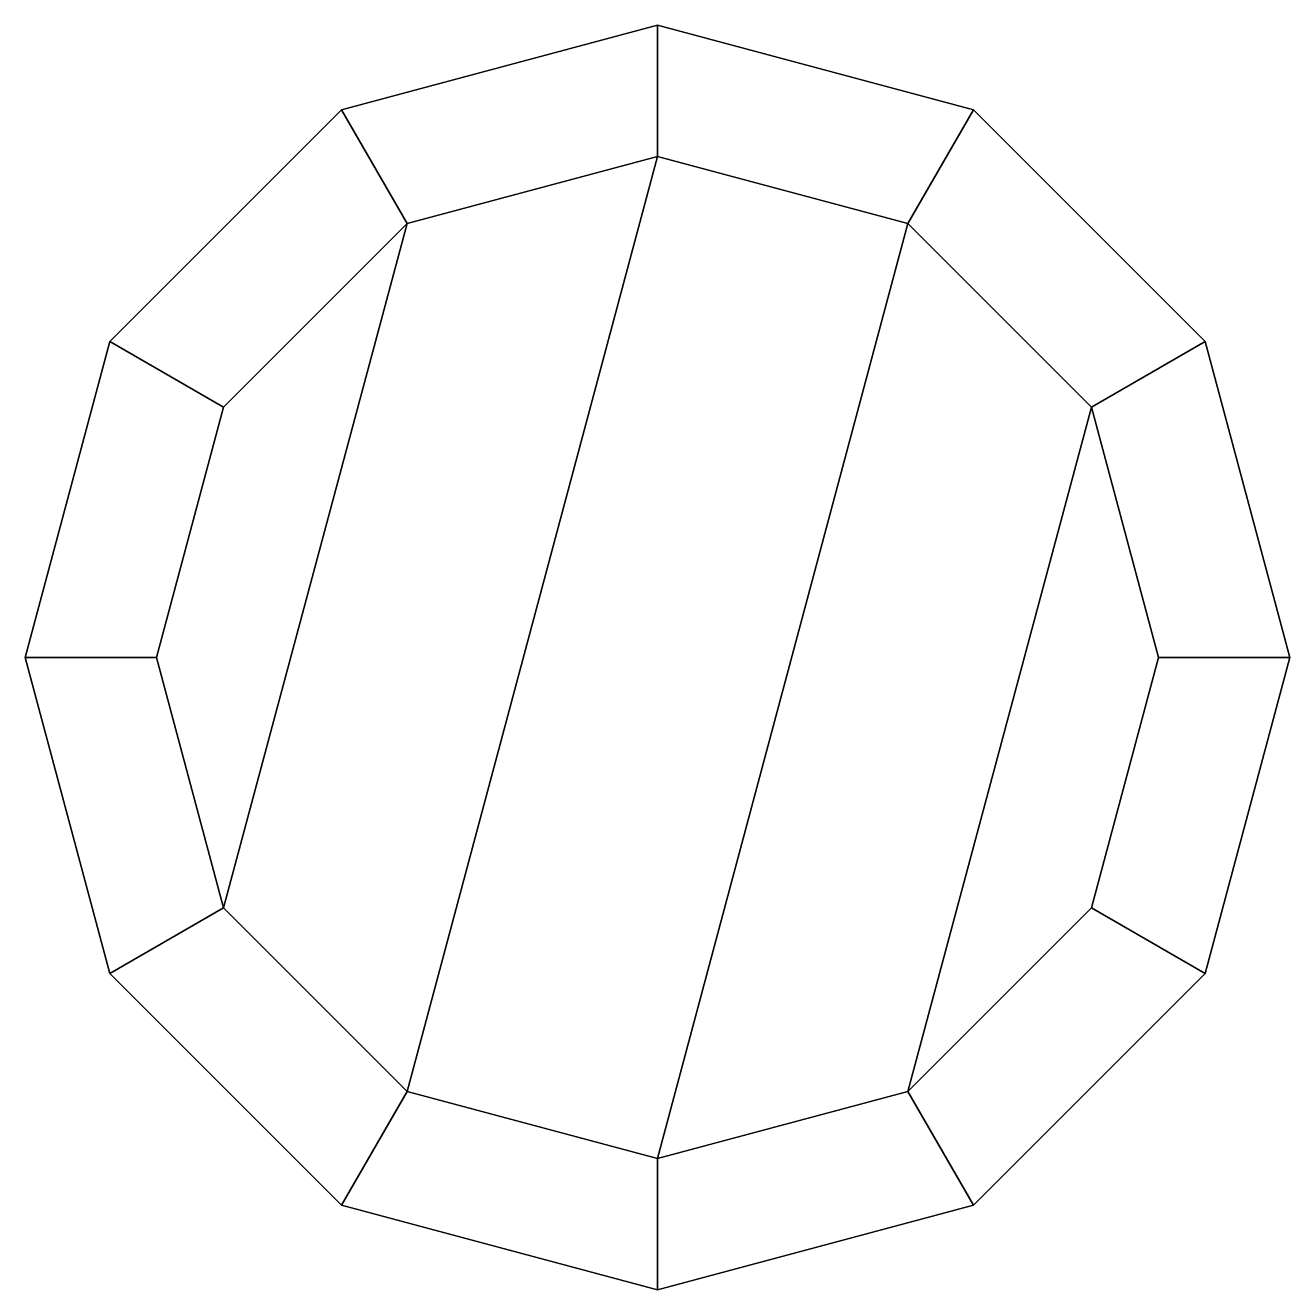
# Model space of a CAD drawing. Extents: x -0.53 to 0.53, y -4 to -2.94.
import ezdxf

# ---------------------------------------------------------------- set-up
doc = ezdxf.new("R2010")
doc.units = 0
doc.layers.add('WHEELS', color=2, linetype='CONTINUOUS')

msp = doc.modelspace()

# ---------------------------------------------------------------- linework, layer by layer
at = {"layer": 'WHEELS'}
for points in [[(0, -2.94, 0.45), (-0.265, -3.011, 0.45), (-0.21, -3.1063, 0.52), (0, -3.05, 0.52)], [(-0.265, -3.011, 0.45), (0, -2.94, 0.45), (0, -2.94, 0.29), (-0.265, -3.011, 0.29)], [(-0.265, -3.011, 0.29), (0, -2.94, 0.29), (0, -3.05, 0.22), (-0.21, -3.1063, 0.22)], [(0.265, -3.011, 0.45), (0, -2.94, 0.45), (0, -3.05, 0.52), (0.21, -3.1063, 0.52)], [(0, -2.94, 0.45), (0.265, -3.011, 0.45), (0.265, -3.011, 0.29), (0, -2.94, 0.29)], [(0, -2.94, 0.29), (0.265, -3.011, 0.29), (0.21, -3.1063, 0.22), (0, -3.05, 0.22)], [(-0.459, -3.205, 0.45), (-0.265, -3.011, 0.45), (-0.265, -3.011, 0.29), (-0.459, -3.205, 0.29)], [(-0.265, -3.011, 0.45), (-0.459, -3.205, 0.45), (-0.3637, -3.26, 0.52), (-0.21, -3.1063, 0.52)], [(-0.459, -3.205, 0.29), (-0.265, -3.011, 0.29), (-0.21, -3.1063, 0.22), (-0.3637, -3.26, 0.22)], [(0.459, -3.205, 0.45), (0.265, -3.011, 0.45), (0.21, -3.1063, 0.52), (0.3637, -3.26, 0.52)], [(0.265, -3.011, 0.29), (0.459, -3.205, 0.29), (0.3637, -3.26, 0.22), (0.21, -3.1063, 0.22)], [(0.265, -3.011, 0.45), (0.459, -3.205, 0.45), (0.459, -3.205, 0.29), (0.265, -3.011, 0.29)], [(-0.3637, -3.68, 0.22), (-0.21, -3.1063, 0.22), (0, -3.05, 0.22), (-0.21, -3.8337, 0.22)], [(-0.21, -3.8337, 0.22), (0, -3.05, 0.22), (0.21, -3.1063, 0.22), (0, -3.89, 0.22)], [(-0.42, -3.47, 0.22), (-0.3637, -3.26, 0.22), (-0.21, -3.1063, 0.22), (-0.3637, -3.68, 0.22)], [(0, -3.89, 0.22), (0.21, -3.1063, 0.22), (0.3637, -3.26, 0.22), (0.21, -3.8337, 0.22)], [(-0.53, -3.47, 0.45), (-0.459, -3.205, 0.45), (-0.459, -3.205, 0.29), (-0.53, -3.47, 0.29)], [(-0.459, -3.205, 0.45), (-0.53, -3.47, 0.45), (-0.42, -3.47, 0.52), (-0.3637, -3.26, 0.52)], [(-0.53, -3.47, 0.29), (-0.459, -3.205, 0.29), (-0.3637, -3.26, 0.22), (-0.42, -3.47, 0.22)], [(0.53, -3.47, 0.45), (0.459, -3.205, 0.45), (0.3637, -3.26, 0.52), (0.42, -3.47, 0.52)], [(0.459, -3.205, 0.29), (0.53, -3.47, 0.29), (0.42, -3.47, 0.22), (0.3637, -3.26, 0.22)], [(0.459, -3.205, 0.45), (0.53, -3.47, 0.45), (0.53, -3.47, 0.29), (0.459, -3.205, 0.29)], [(0.21, -3.8337, 0.22), (0.3637, -3.26, 0.22), (0.42, -3.47, 0.22), (0.3637, -3.68, 0.22)], [(-0.459, -3.735, 0.45), (-0.53, -3.47, 0.45), (-0.53, -3.47, 0.29), (-0.459, -3.735, 0.29)], [(-0.53, -3.47, 0.45), (-0.459, -3.735, 0.45), (-0.3637, -3.68, 0.52), (-0.42, -3.47, 0.52)], [(-0.459, -3.735, 0.29), (-0.53, -3.47, 0.29), (-0.42, -3.47, 0.22), (-0.3637, -3.68, 0.22)], [(0.459, -3.735, 0.45), (0.53, -3.47, 0.45), (0.42, -3.47, 0.52), (0.3637, -3.68, 0.52)], [(0.53, -3.47, 0.29), (0.459, -3.735, 0.29), (0.3637, -3.68, 0.22), (0.42, -3.47, 0.22)], [(0.53, -3.47, 0.45), (0.459, -3.735, 0.45), (0.459, -3.735, 0.29), (0.53, -3.47, 0.29)], [(-0.459, -3.735, 0.45), (-0.265, -3.929, 0.45), (-0.21, -3.8337, 0.52), (-0.3637, -3.68, 0.52)], [(-0.265, -3.929, 0.29), (-0.459, -3.735, 0.29), (-0.3637, -3.68, 0.22), (-0.21, -3.8337, 0.22)], [(0.265, -3.929, 0.45), (0.459, -3.735, 0.45), (0.3637, -3.68, 0.52), (0.21, -3.8337, 0.52)], [(0.459, -3.735, 0.29), (0.265, -3.929, 0.29), (0.21, -3.8337, 0.22), (0.3637, -3.68, 0.22)], [(-0.265, -3.929, 0.45), (-0.459, -3.735, 0.45), (-0.459, -3.735, 0.29), (-0.265, -3.929, 0.29)], [(0.459, -3.735, 0.45), (0.265, -3.929, 0.45), (0.265, -3.929, 0.29), (0.459, -3.735, 0.29)], [(-0.265, -3.929, 0.45), (0, -4, 0.45), (0, -3.89, 0.52), (-0.21, -3.8337, 0.52)], [(0, -4, 0.29), (-0.265, -3.929, 0.29), (-0.21, -3.8337, 0.22), (0, -3.89, 0.22)], [(0, -4, 0.45), (0.265, -3.929, 0.45), (0.21, -3.8337, 0.52), (0, -3.89, 0.52)], [(0.265, -3.929, 0.29), (0, -4, 0.29), (0, -3.89, 0.22), (0.21, -3.8337, 0.22)], [(0, -4, 0.45), (-0.265, -3.929, 0.45), (-0.265, -3.929, 0.29), (0, -4, 0.29)], [(0.265, -3.929, 0.45), (0, -4, 0.45), (0, -4, 0.29), (0.265, -3.929, 0.29)]]:
    msp.add_3dface(points, dxfattribs=at)

doc.saveas('drawing.dxf')
